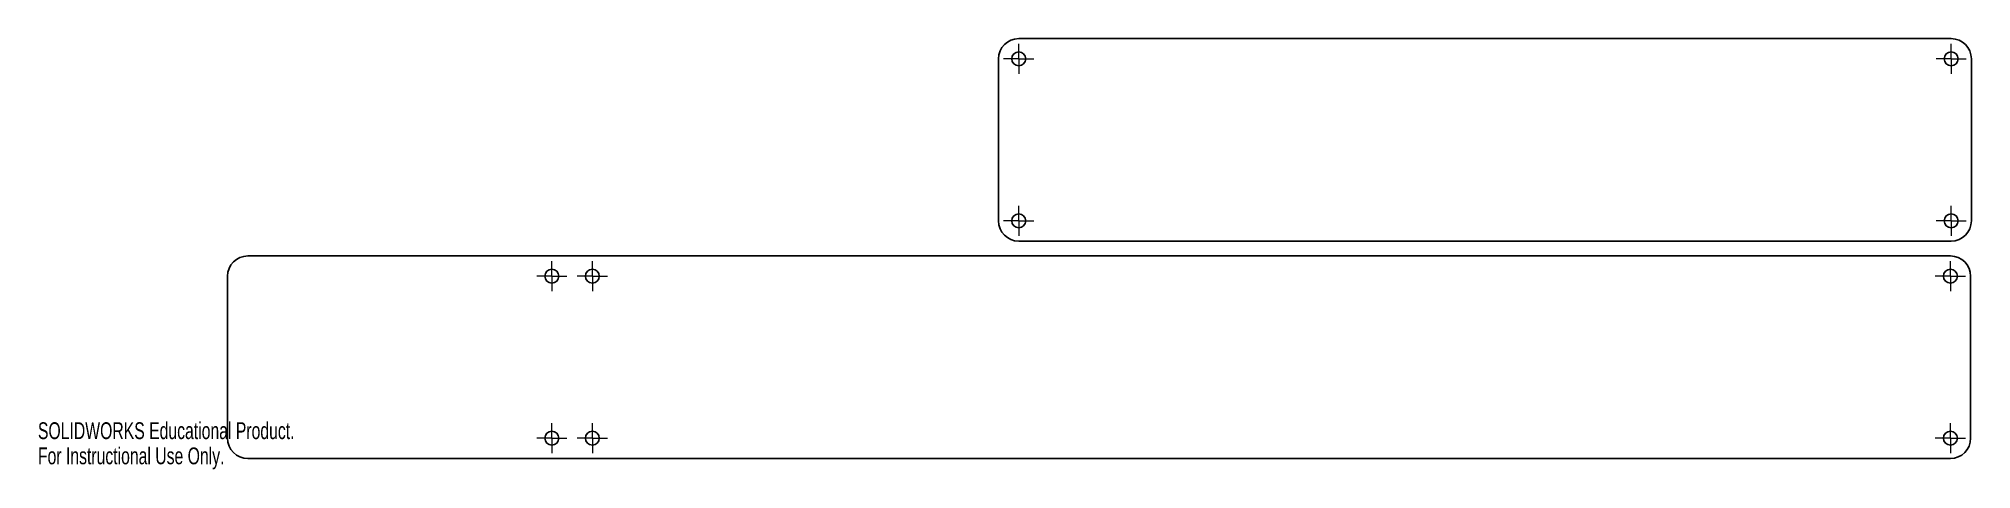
# Model space of a CAD drawing. Header units: inches. Extents: x 0 to 23.8, y 0 to 5.3.
import ezdxf

# ---------------------------------------------------------------- set-up
doc = ezdxf.new("R2010")
doc.units = ezdxf.units.IN
doc.header["$MEASUREMENT"] = 0
doc.styles.add('SLDTEXTSTYLE0', font='TXT', dxfattribs={"width": 0.7})

# ---------------------------------------------------------------- blocks, each defined once
blk = doc.blocks.new('SW_CENTERMARKSYMBOL_0')
at = {"color": 0, "linetype": 'Continuous', "lineweight": 18}
for p, q in [((-0.1, 0), (-0.186, 0)), ((0, 0), (-0.1, 0)), ((0, 0.1), (0, 0.186)), ((0, 0), (0, 0.1)), ((0, 0), (0, -0.1)), ((0, 0), (0.1, 0)), ((0.1, 0), (0.186, 0)), ((0, -0.1), (0, -0.186))]:
    blk.add_line(p, q, dxfattribs=at)
blk = doc.blocks.new('SW_CENTERMARKSYMBOL_1')
at = {"color": 0, "linetype": 'Continuous', "lineweight": 18}
for p, q in [((-0.1, 0), (-0.186, 0)), ((0, 0), (-0.1, 0)), ((0, 0.1), (0, 0.186)), ((0, 0), (0, 0.1)), ((0, 0), (0, -0.1)), ((0, 0), (0.1, 0)), ((0.1, 0), (0.186, 0)), ((0, -0.1), (0, -0.186))]:
    blk.add_line(p, q, dxfattribs=at)
blk = doc.blocks.new('SW_CENTERMARKSYMBOL_2')
at = {"color": 0, "linetype": 'Continuous', "lineweight": 18}
for p, q in [((-0.1, 0), (-0.186, 0)), ((0, 0), (-0.1, 0)), ((0, 0.1), (0, 0.186)), ((0, 0), (0, 0.1)), ((0, 0), (0, -0.1)), ((0, 0), (0.1, 0)), ((0.1, 0), (0.186, 0)), ((0, -0.1), (0, -0.186))]:
    blk.add_line(p, q, dxfattribs=at)
blk = doc.blocks.new('SW_CENTERMARKSYMBOL_3')
at = {"color": 0, "linetype": 'Continuous', "lineweight": 18}
for p, q in [((-0.1, 0), (-0.186, 0)), ((0, 0), (-0.1, 0)), ((0, 0.1), (0, 0.186)), ((0, 0), (0, 0.1)), ((0, 0), (0, -0.1)), ((0, 0), (0.1, 0)), ((0.1, 0), (0.186, 0)), ((0, -0.1), (0, -0.186))]:
    blk.add_line(p, q, dxfattribs=at)
blk = doc.blocks.new('SW_CENTERMARKSYMBOL_4')
at = {"color": 0, "linetype": 'Continuous', "lineweight": 18}
for p, q in [((-0.1, 0), (-0.186, 0)), ((0, 0), (-0.1, 0)), ((0, 0.1), (0, 0.186)), ((0, 0), (0, 0.1)), ((0, 0), (0, -0.1)), ((0, 0), (0.1, 0)), ((0.1, 0), (0.186, 0)), ((0, -0.1), (0, -0.186))]:
    blk.add_line(p, q, dxfattribs=at)
blk = doc.blocks.new('SW_CENTERMARKSYMBOL_5')
at = {"color": 0, "linetype": 'Continuous', "lineweight": 18}
for p, q in [((-0.1, 0), (-0.186, 0)), ((0, 0), (-0.1, 0)), ((0, 0.1), (0, 0.186)), ((0, 0), (0, 0.1)), ((0, 0), (0, -0.1)), ((0, 0), (0.1, 0)), ((0.1, 0), (0.186, 0)), ((0, -0.1), (0, -0.186))]:
    blk.add_line(p, q, dxfattribs=at)
blk = doc.blocks.new('SW_CENTERMARKSYMBOL_6')
at = {"color": 0, "linetype": 'Continuous', "lineweight": 18}
for p, q in [((-0.1, 0), (-0.186, 0)), ((0, 0), (-0.1, 0)), ((0, 0.1), (0, 0.186)), ((0, 0), (0, 0.1)), ((0, 0), (0, -0.1)), ((0, 0), (0.1, 0)), ((0.1, 0), (0.186, 0)), ((0, -0.1), (0, -0.186))]:
    blk.add_line(p, q, dxfattribs=at)
blk = doc.blocks.new('SW_CENTERMARKSYMBOL_7')
at = {"color": 0, "linetype": 'Continuous', "lineweight": 18}
for p, q in [((-0.1, 0), (-0.186, 0)), ((0, 0), (-0.1, 0)), ((0, 0.1), (0, 0.186)), ((0, 0), (0, 0.1)), ((0, 0), (0, -0.1)), ((0, 0), (0.1, 0)), ((0.1, 0), (0.186, 0)), ((0, -0.1), (0, -0.186))]:
    blk.add_line(p, q, dxfattribs=at)
blk = doc.blocks.new('SW_CENTERMARKSYMBOL_8')
at = {"color": 0, "linetype": 'Continuous', "lineweight": 18}
for p, q in [((-0.1, 0), (-0.186, 0)), ((0, 0), (-0.1, 0)), ((0, 0.1), (0, 0.186)), ((0, 0), (0, 0.1)), ((0, 0), (0, -0.1)), ((0, 0), (0.1, 0)), ((0.1, 0), (0.186, 0)), ((0, -0.1), (0, -0.186))]:
    blk.add_line(p, q, dxfattribs=at)
blk = doc.blocks.new('SW_CENTERMARKSYMBOL_9')
at = {"color": 0, "linetype": 'Continuous', "lineweight": 18}
for p, q in [((-0.1, 0), (-0.186, 0)), ((0, 0), (-0.1, 0)), ((0, 0.1), (0, 0.186)), ((0, 0), (0, 0.1)), ((0, 0), (0, -0.1)), ((0, 0), (0.1, 0)), ((0.1, 0), (0.186, 0)), ((0, -0.1), (0, -0.186))]:
    blk.add_line(p, q, dxfattribs=at)

msp = doc.modelspace()

# ---------------------------------------------------------------- linework, layer by layer
at = {"color": 7, "linetype": 'Continuous', "lineweight": 25}
for p, q in [((23.597, 5.316), (12.097, 5.316)), ((11.847, 5.066), (11.847, 3.066)), ((23.847, 3.066), (23.847, 5.066)), ((23.588, 2.632), (2.588, 2.632)), ((12.097, 2.816), (23.597, 2.816)), ((2.338, 2.382), (2.338, 0.382)), ((23.838, 0.382), (23.838, 2.382)), ((2.588, 0.132), (23.588, 0.132))]:
    msp.add_line(p, q, dxfattribs=at)
for centre in [(12.097, 5.066), (23.597, 5.066), (12.097, 3.066), (23.597, 3.066), (6.338, 2.382), (6.838, 2.382), (23.588, 2.382), (6.338, 0.382), (6.838, 0.382), (23.588, 0.382)]:
    msp.add_circle(centre, 0.0859, dxfattribs=at)
for centre, start, end in [((12.097, 5.066), 90, 180), ((23.597, 5.066), 0, 90), ((12.097, 3.066), 180, 270), ((23.597, 3.066), 270, 0), ((2.588, 2.382), 90, 180), ((23.588, 2.382), 0, 90), ((2.588, 0.382), 180, 270), ((23.588, 0.382), 270, 0)]:
    msp.add_arc(centre, 0.25, start, end, dxfattribs=at)

# ---------------------------------------------------------------- block references
at = {"color": 7, "linetype": 'Continuous', "lineweight": 18}
for name, p in [('SW_CENTERMARKSYMBOL_3', (12.097, 5.066)), ('SW_CENTERMARKSYMBOL_2', (23.597, 5.066)), ('SW_CENTERMARKSYMBOL_0', (12.097, 3.066)), ('SW_CENTERMARKSYMBOL_1', (23.597, 3.066)), ('SW_CENTERMARKSYMBOL_9', (6.338, 2.382)), ('SW_CENTERMARKSYMBOL_8', (6.838, 2.382)), ('SW_CENTERMARKSYMBOL_5', (23.588, 2.382)), ('SW_CENTERMARKSYMBOL_7', (6.338, 0.382)), ('SW_CENTERMARKSYMBOL_6', (6.838, 0.382)), ('SW_CENTERMARKSYMBOL_4', (23.588, 0.382))]:
    msp.add_blockref(name, p, dxfattribs=at)

# ---------------------------------------------------------------- texts
at = {"color": 7, "linetype": 'Continuous', "char_height": 0.2076, "attachment_point": 1, "style": 'SLDTEXTSTYLE0'}
for s, insert in [('SOLIDWORKS Educational Product.', (0, 0.579)), ('For Instructional Use Only.', (0, 0.268))]:
    msp.add_mtext(s, dxfattribs=dict(at, insert=insert))

doc.saveas('drawing.dxf')
